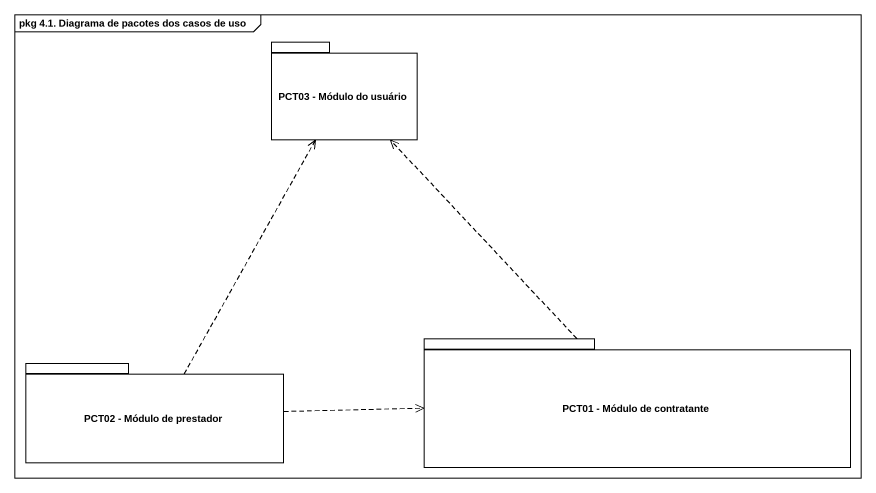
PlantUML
@startuml
mainframe pkg 4.1. Diagrama de pacotes dos casos de uso
package "PCT03 - Módulo do usuário" as PCT03_Módulo_do_usuário {
}
package "PCT02 - Módulo de prestador" as PCT02_Módulo_de_prestador {
}
package "PCT01 - Módulo de contratante" as PCT01_Módulo_de_contratante {
}
PCT02_Módulo_de_prestador .up.> PCT03_Módulo_do_usuário
PCT02_Módulo_de_prestador .right.> PCT01_Módulo_de_contratante
PCT01_Módulo_de_contratante .up.> PCT03_Módulo_do_usuário
@enduml
